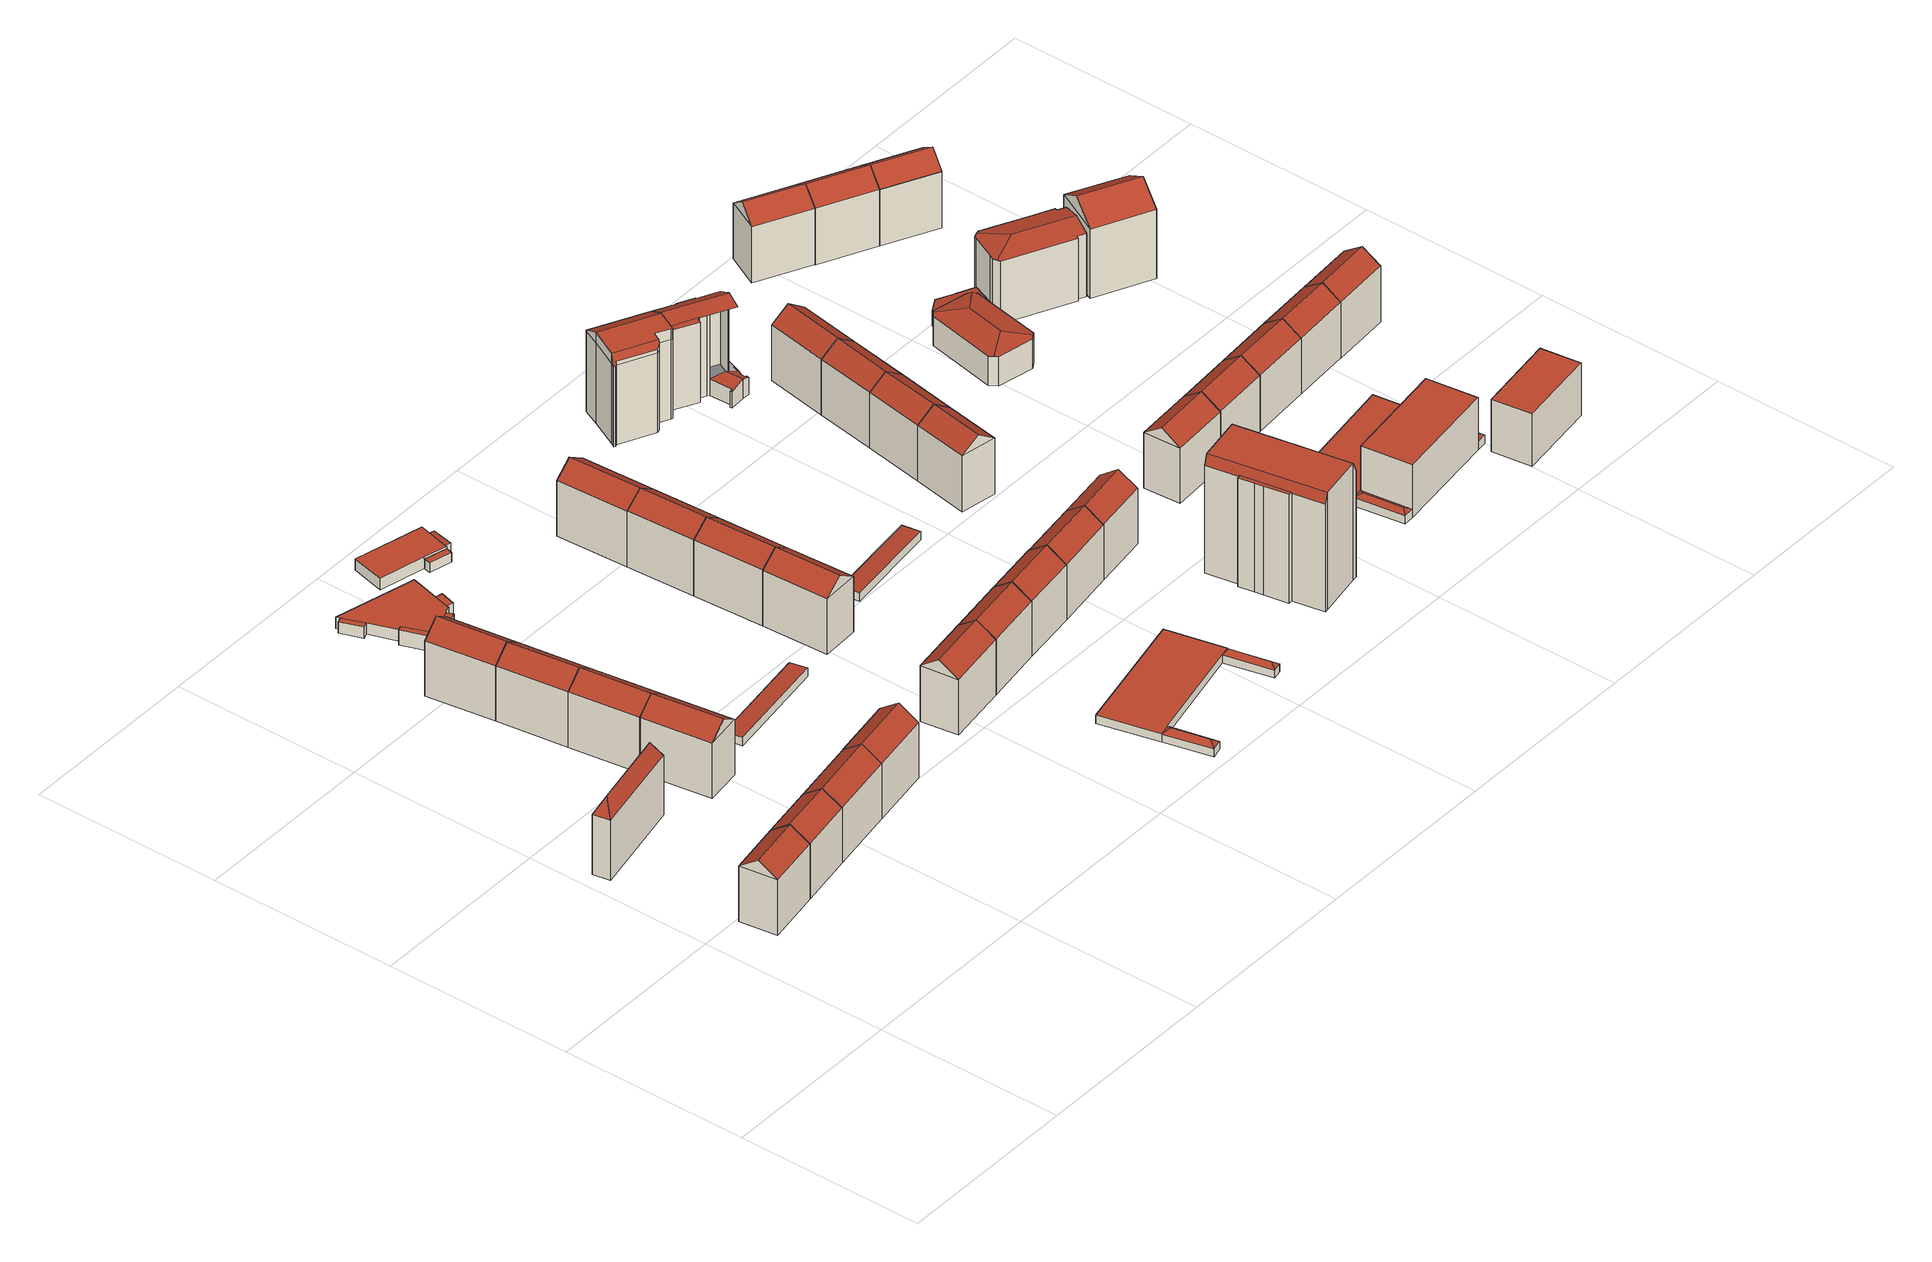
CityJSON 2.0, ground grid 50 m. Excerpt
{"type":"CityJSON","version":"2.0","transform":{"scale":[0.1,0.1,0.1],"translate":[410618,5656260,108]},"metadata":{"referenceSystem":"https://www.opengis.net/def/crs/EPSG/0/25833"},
"CityObjects":{
"building1":{"type":"Building","attributes":{"Dachtyp_tdc":"tdcGableRoof","Gemeindeschluessel":14612000,"Dachneigung":35.35,"QualitaetDacherkennung":74,"Geometrietyp2DReferenz":"3000","measuredHeight":19.24,"function":"31001_9998","roofType":"3100"},"geometry":[{"type":"Solid","lod":"2","boundaries":[[[[0,1,2,3]],[[1,4,5,2]],[[4,6,7,5]],[[6,0,3,7]],[[4,1,8]],[[0,6,9]],[[1,0,9,8]],[[6,4,8,9]],[[3,2,5,7]]]],"semantics":{"surfaces":[{"type":"WallSurface"},{"type":"RoofSurface"},{"type":"GroundSurface"}],"values":[[0,0,0,0,0,0,1,1,2]]}}]},
"building2":{"type":"Building","attributes":{"Dachtyp_tdc":"tdcFreeFormRoof","Gemeindeschluessel":14612000,"Dachneigung":62.03,"QualitaetDacherkennung":2,"Geometrietyp2DReferenz":"3000","measuredHeight":21.35,"function":"31001_2463","roofType":"5000"},"geometry":[{"type":"Solid","lod":"2","boundaries":[[[[10,11,12,13]],[[11,14,15,12]],[[14,16,17,15]],[[16,10,13,17]],[[18,16,14]],[[19,18,14,11]],[[19,11,10]],[[18,19,10,16]],[[13,12,15,17]]]],"semantics":{"surfaces":[{"type":"WallSurface"},{"type":"RoofSurface"},{"type":"GroundSurface"}],"values":[[0,0,0,0,1,1,1,1,2]]}}]},
"building3":{"type":"Building","attributes":{"Dachtyp_tdc":"tdcGableRoof","Gemeindeschluessel":14612000,"Dachneigung":35.29,"QualitaetDacherkennung":75,"Geometrietyp2DReferenz":"3000","measuredHeight":19.23,"function":"31001_9998","roofType":"3100"},"geometry":[{"type":"Solid","lod":"2","boundaries":[[[[20,21,22,2]],[[21,23,24,22]],[[23,4,5,24]],[[4,20,2,5]],[[23,21,25]],[[20,4,26]],[[21,20,26,25]],[[4,23,25,26]],[[2,22,24,5]]]],"semantics":{"surfaces":[{"type":"WallSurface"},{"type":"RoofSurface"},{"type":"GroundSurface"}],"values":[[0,0,0,0,0,0,1,1,2]]}}]},
"building4":{"type":"Building","attributes":{"Gemeindeschluessel":14612000,"Dachtyp_tdc":"tdcFreeFormRoof","Dachneigung":35.3,"QualitaetDacherkennung":76,"Geometrietyp2DReferenz":"3000","measuredHeight":19.2,"function":"31001_9998","roofType":"5000"},"geometry":[{"type":"Solid","lod":"2","boundaries":[[[[27,23,24,28]],[[23,21,22,24]],[[21,29,30,22]],[[29,27,28,30]],[[25,31,29,21]],[[23,27,31,25]],[[21,23,25]],[[27,29,31]],[[28,24,22,30]]]],"semantics":{"surfaces":[{"type":"WallSurface"},{"type":"RoofSurface"},{"type":"GroundSurface"}],"values":[[0,0,0,0,1,1,0,0,2]]}}]},
"building5":{"type":"Building","attributes":{"Dachtyp_tdc":"tdcFreeFormRoof","Gemeindeschluessel":14612000,"Dachneigung":35.33,"QualitaetDacherkennung":81,"Geometrietyp2DReferenz":"3000","measuredHeight":19.13,"function":"31001_9998","roofType":"5000"},"geometry":[{"type":"Solid","lod":"2","boundaries":[[[[32,33,34,35]],[[33,36,37,34]],[[36,38,39,37]],[[38,32,35,39]],[[38,40,41,32]],[[36,33,41,40]],[[33,32,41]],[[38,36,40]],[[35,34,37,39]]]],"semantics":{"surfaces":[{"type":"WallSurface"},{"type":"RoofSurface"},{"type":"GroundSurface"}],"values":[[0,0,0,0,1,1,0,0,2]]}}]},
"building6":{"type":"Building","attributes":{"Dachtyp_tdc":"tdcGableRoof","Gemeindeschluessel":14612000,"Dachneigung":35.37,"QualitaetDacherkennung":86,"Geometrietyp2DReferenz":"3000","measuredHeight":19.15,"function":"31001_9998","roofType":"3100"},"geometry":[{"type":"Solid","lod":"2","boundaries":[[[[32,42,43,35]],[[42,44,45,43]],[[44,33,34,45]],[[33,32,35,34]],[[44,42,46]],[[32,33,41]],[[42,32,41,46]],[[33,44,46,41]],[[35,43,45,34]]]],"semantics":{"surfaces":[{"type":"WallSurface"},{"type":"RoofSurface"},{"type":"GroundSurface"}],"values":[[0,0,0,0,0,0,1,1,2]]}}]},
"building7":{"type":"Building","attributes":{"Dachtyp_tdc":"tdcGableRoof","Gemeindeschluessel":14612000,"Dachneigung":35.47,"QualitaetDacherkennung":86,"Geometrietyp2DReferenz":"3000","measuredHeight":19.15,"function":"31001_9998","roofType":"3100"},"geometry":[{"type":"Solid","lod":"2","boundaries":[[[[47,44,45,48]],[[44,42,43,45]],[[42,49,50,43]],[[49,47,48,50]],[[42,44,46]],[[47,49,51]],[[44,47,51,46]],[[49,42,46,51]],[[48,45,43,50]]]],"semantics":{"surfaces":[{"type":"WallSurface"},{"type":"RoofSurface"},{"type":"GroundSurface"}],"values":[[0,0,0,0,0,0,1,1,2]]}}]},
"building8":{"type":"Building","attributes":{"Dachtyp_tdc":"tdcGableRoof","Gemeindeschluessel":14612000,"Dachneigung":35.51,"QualitaetDacherkennung":83,"Geometrietyp2DReferenz":"3000","measuredHeight":19.17,"function":"31001_9998","roofType":"3100"},"geometry":[{"type":"Solid","lod":"2","boundaries":[[[[52,47,48,53]],[[47,49,50,48]],[[49,54,55,50]],[[54,52,53,55]],[[49,47,56]],[[52,54,57]],[[47,52,57,56]],[[54,49,56,57]],[[53,48,50,55]]]],"semantics":{"surfaces":[{"type":"WallSurface"},{"type":"RoofSurface"},{"type":"GroundSurface"}],"values":[[0,0,0,0,0,0,1,1,2]]}}]},
"building9":{"type":"Building","attributes":{"Dachtyp_tdc":"tdcFreeFormRoof","Gemeindeschluessel":14612000,"Dachneigung":35.46,"QualitaetDacherkennung":73,"Geometrietyp2DReferenz":"3000","measuredHeight":19.23,"function":"31001_9998","roofType":"5000"},"geometry":[{"type":"Solid","lod":"2","boundaries":[[[[58,59,60,30]],[[59,61,62,60]],[[61,63,28,62]],[[63,58,30,28]],[[63,61,64,31]],[[31,64,59,58]],[[58,63,31]],[[61,59,64]],[[30,60,62,28]]]],"semantics":{"surfaces":[{"type":"WallSurface"},{"type":"RoofSurface"},{"type":"GroundSurface"}],"values":[[0,0,0,0,1,1,0,0,2]]}}]},
"building10":{"type":"Building","attributes":{"Gemeindeschluessel":14612000,"Geometrietyp2DReferenz":"3000","function":"31001_9998","roofType":"9999"},"children":["building10-1","building10-2","building10-3","building10-4","building10-5"]},
"building10-1":{"type":"BuildingPart","attributes":{"Dachtyp_tdc":"tdcPolyFlatRoof","Dachneigung":0,"QualitaetDacherkennung":100,"Geometrietyp2DReferenz":"3000","measuredHeight":3.15,"roofType":"1000"},"parents":["building10"],"geometry":[{"type":"MultiSurface","lod":"2","boundaries":[[[65,66,67,68]],[[65,69,70,66]],[[69,71,72,70]],[[71,69,65,68]],[[67,66,70,72]]],"semantics":{"surfaces":[{"type":"WallSurface"},{"type":"RoofSurface"},{"type":"GroundSurface"}],"values":[0,0,0,1,2]}}]},
"building10-2":{"type":"BuildingPart","attributes":{"Dachtyp_tdc":"tdcPolyFlatRoof","Dachneigung":0,"QualitaetDacherkennung":68,"Geometrietyp2DReferenz":"3000","measuredHeight":3.15,"roofType":"1000"},"parents":["building10"],"geometry":[{"type":"MultiSurface","lod":"2","boundaries":[[[73,74,75,76]],[[74,68,67,75]],[[71,77,78,72]],[[77,79,80,81,78]],[[82,83,84,85,86]],[[83,87,88,84]],[[89,90,91,92]],[[93,73,76,94]],[[93,90,89,87,83,82,79,77,71,68,74,73]],[[76,75,67,72,78,81,85,84,88,92,91,94]]],"semantics":{"surfaces":[{"type":"WallSurface"},{"type":"RoofSurface"},{"type":"GroundSurface"}],"values":[0,0,0,0,0,0,0,0,1,2]}}]},
"building10-3":{"type":"BuildingPart","attributes":{"Dachtyp_tdc":"tdcPolyFlatRoof","Dachneigung":0,"QualitaetDacherkennung":100,"Geometrietyp2DReferenz":"3000","measuredHeight":3,"roofType":"1000"},"parents":["building10"],"geometry":[{"type":"MultiSurface","lod":"2","boundaries":[[[80,95,96,81]],[[95,97,98,96]],[[97,86,85,98]],[[86,97,95,80]],[[81,96,98,85]]],"semantics":{"surfaces":[{"type":"WallSurface"},{"type":"RoofSurface"},{"type":"GroundSurface"}],"values":[0,0,0,1,2]}}]},
"building10-4":{"type":"BuildingPart","attributes":{"Dachtyp_tdc":"tdcPolyFlatRoof","Dachneigung":0,"QualitaetDacherkennung":57,"Geometrietyp2DReferenz":"3000","measuredHeight":3.18,"roofType":"1000"},"parents":["building10"],"geometry":[{"type":"MultiSurface","lod":"2","boundaries":[[[99,100,91,90]],[[99,101,102,100]],[[101,93,94,102]],[[93,101,99,90]],[[91,100,102,94]]],"semantics":{"surfaces":[{"type":"WallSurface"},{"type":"RoofSurface"},{"type":"GroundSurface"}],"values":[0,0,0,1,2]}}]},
"building10-5":{"type":"BuildingPart","attributes":{"Dachtyp_tdc":"tdcPolyFlatRoof","Dachneigung":0,"QualitaetDacherkennung":20,"Geometrietyp2DReferenz":"3000","measuredHeight":4.16,"roofType":"1000"},"parents":["building10"],"geometry":[{"type":"MultiSurface","lod":"2","boundaries":[[[103,104,89,92,105]],[[104,103,106,107]],[[88,108,105,92]],[[107,106,108,88,87]],[[106,103,105,108]]],"semantics":{"surfaces":[{"type":"WallSurface"},{"type":"RoofSurface"},{"type":"GroundSurface"}],"values":[0,1,2,0,0]}}]},
"building11":{"type":"Building","attributes":{"Dachtyp_tdc":"tdcPolyFlatRoof","Gemeindeschluessel":14612000,"Dachneigung":3.06,"QualitaetDacherkennung":76,"Geometrietyp2DReferenz":"3000","measuredHeight":2.43,"function":"31001_2463","roofType":"2100"},"geometry":[{"type":"Solid","lod":"2","boundaries":[[[[109,110,111,112]],[[113,114,115,116]],[[112,111,114,113]],[[111,110,115,114]],[[110,109,116,115]],[[109,112,113,116]]]],"semantics":{"surfaces":[{"type":"RoofSurface"},{"type":"GroundSurface"},{"type":"WallSurface"}],"values":[[0,1,2,2,2,2]]}}]},
"building12":{"type":"Building","attributes":{"Dachtyp_tdc":"tdcGableRoof","Gemeindeschluessel":14612000,"Dachneigung":35.01,"QualitaetDacherkennung":72,"Geometrietyp2DReferenz":"3000","measuredHeight":19.24,"function":"31001_9998","roofType":"3100"},"geometry":[{"type":"Solid","lod":"2","boundaries":[[[[117,118,119,120]],[[118,121,122,119]],[[121,123,124,122]],[[121,118,125]],[[117,123,126]],[[118,117,126,125]],[[123,121,125,126]],[[120,119,122,124]],[[123,117,120,124]]]],"semantics":{"surfaces":[{"type":"WallSurface"},{"type":"RoofSurface"},{"type":"GroundSurface"}],"values":[[0,0,0,0,0,1,1,2,0]]}}]},
"building13":{"type":"Building","attributes":{"Gemeindeschluessel":14612000,"Geometrietyp2DReferenz":"3000","function":"31001_9998","roofType":"9999"},"children":["building13-1","building13-2","building13-3"]},
"building13-1":{"type":"BuildingPart","attributes":{"Dachtyp_tdc":"tdcPolyFlatRoof","Dachneigung":0,"QualitaetDacherkennung":0,"Geometrietyp2DReferenz":"3000","measuredHeight":3.23,"roofType":"9999"},"parents":["building13"],"geometry":[{"type":"MultiSurface","lod":"2","boundaries":[[[127,128,129,130,131,132,133]],[[133,132,134,135,136]],[[137,134,132,131]],[[131,138,137]],[[131,130,139,140,138]],[[141,139,130,129]],[[129,128,142,143,141]],[[128,127,144,142]],[[127,133,136,144]],[[136,135,138,140,143,142,144]],[[137,138,135,134]],[[141,143,140,139]]],"semantics":{"surfaces":[{"type":"RoofSurface"},{"type":"WallSurface"},{"type":"GroundSurface"},{"type":"ClosureSurface","isClosure":"1","QuelleClosure":"LoD1Solid"}],"values":[0,1,1,1,1,1,1,1,1,2,3,3]}}]},
"building13-2":{"type":"BuildingPart","attributes":{"Dachtyp_tdc":"tdcPolyFlatRoof","Dachneigung":2.79,"QualitaetDacherkennung":87,"Geometrietyp2DReferenz":"3000","measuredHeight":3,"roofType":"2100"},"parents":["building13"],"geometry":[{"type":"MultiSurface","lod":"2","boundaries":[[[145,146,147,148]],[[146,137,138,147]],[[134,145,148,135]],[[134,137,146,145]],[[148,147,138,135]]],"semantics":{"surfaces":[{"type":"WallSurface"},{"type":"RoofSurface"},{"type":"GroundSurface"}],"values":[0,0,0,1,2]}}]},
"building13-3":{"type":"BuildingPart","attributes":{"Dachtyp_tdc":"tdcPolyFlatRoof","Dachneigung":0,"QualitaetDacherkennung":56,"Geometrietyp2DReferenz":"3000","measuredHeight":2.69,"roofType":"1000"},"parents":["building13"],"geometry":[{"type":"MultiSurface","lod":"2","boundaries":[[[149,141,143,150]],[[139,151,152,140]],[[151,149,150,152]],[[151,139,141,149]],[[150,143,140,152]]],"semantics":{"surfaces":[{"type":"WallSurface"},{"type":"RoofSurface"},{"type":"GroundSurface"}],"values":[0,0,0,1,2]}}]},
"building14":{"type":"Building","attributes":{"Dachtyp_tdc":"tdcGableRoof","Gemeindeschluessel":14612000,"Dachneigung":35.02,"QualitaetDacherkennung":82,"Geometrietyp2DReferenz":"3000","measuredHeight":19.21,"function":"31001_9998","roofType":"3100"},"geometry":[{"type":"Solid","lod":"2","boundaries":[[[[153,154,155,156]],[[154,157,158,155]],[[157,159,160,158]],[[159,153,156,160]],[[157,154,161]],[[153,159,162]],[[154,153,162,161]],[[159,157,161,162]],[[156,155,158,160]]]],"semantics":{"surfaces":[{"type":"WallSurface"},{"type":"RoofSurface"},{"type":"GroundSurface"}],"values":[[0,0,0,0,0,0,1,1,2]]}}]},
"building15":{"type":"Building","attributes":{"Dachtyp_tdc":"tdcGableRoof","Gemeindeschluessel":14612000,"Dachneigung":35.08,"QualitaetDacherkennung":74,"Geometrietyp2DReferenz":"3000","measuredHeight":19.22,"function":"31001_9998","roofType":"3100"},"geometry":[{"type":"Solid","lod":"2","boundaries":[[[[118,163,164,119]],[[163,165,166,164]],[[165,121,122,166]],[[121,118,119,122]],[[165,163,167]],[[118,121,125]],[[163,118,125,167]],[[121,165,167,125]],[[119,164,166,122]]]],"semantics":{"surfaces":[{"type":"WallSurface"},{"type":"RoofSurface"},{"type":"GroundSurface"}],"values":[[0,0,0,0,0,0,1,1,2]]}}]},
"building16":{"type":"Building","attributes":{"Dachtyp_tdc":"tdcGableRoof","Gemeindeschluessel":14612000,"Dachneigung":34.57,"QualitaetDacherkennung":92,"Geometrietyp2DReferenz":"3000","measuredHeight":19.18,"function":"31001_9998","roofType":"3100"},"geometry":[{"type":"Solid","lod":"2","boundaries":[[[[168,157,158,169]],[[157,170,155,158]],[[170,171,172,155]],[[171,168,169,172]],[[170,157,161]],[[168,171,173]],[[157,168,173,161]],[[171,170,161,173]],[[169,158,155,172]]]],"semantics":{"surfaces":[{"type":"WallSurface"},{"type":"RoofSurface"},{"type":"GroundSurface"}],"values":[[0,0,0,0,0,0,1,1,2]]}}]},
"building17":{"type":"Building","attributes":{"Gemeindeschluessel":14612000,"Geometrietyp2DReferenz":"3000","function":"31001_2463","roofType":"9999"},"children":["building17-1","building17-2","building17-3"]},
"building17-1":{"type":"BuildingPart","attributes":{"Dachtyp_tdc":"tdcPolyFlatRoof","Dachneigung":0,"QualitaetDacherkennung":81,"Geometrietyp2DReferenz":"3000","measuredHeight":2.26,"roofType":"1000"},"parents":["building17"],"geometry":[{"type":"MultiSurface","lod":"2","boundaries":[[[174,175,176,177,178,179]],[[180,181,182,183,184]],[[181,185,186,182]],[[185,187,188,189,186]],[[181,180,175,174,187,185]],[[186,189,178,177,183,182]]],"semantics":{"surfaces":[{"type":"WallSurface"},{"type":"RoofSurface"},{"type":"GroundSurface"}],"values":[0,0,0,0,1,2]}}]},
"building17-2":{"type":"BuildingPart","attributes":{"Dachtyp_tdc":"tdcFreeFormRoof","Dachneigung":40.94,"QualitaetDacherkennung":21,"Geometrietyp2DReferenz":"3000","measuredHeight":3.34,"roofType":"5000"},"parents":["building17"],"geometry":[{"type":"MultiSurface","lod":"2","boundaries":[[[188,190,191,189]],[[190,192,193,191]],[[192,179,178,193]],[[194,195,179,192]],[[194,192,190]],[[195,194,190,188]],[[195,188,179]],[[189,191,193,178]]],"semantics":{"surfaces":[{"type":"WallSurface"},{"type":"RoofSurface"},{"type":"GroundSurface"}],"values":[0,0,0,1,1,1,1,2]}}]},
"building17-3":{"type":"BuildingPart","attributes":{"Dachtyp_tdc":"tdcFreeFormRoof","Dachneigung":34.48,"QualitaetDacherkennung":20,"Geometrietyp2DReferenz":"3000","measuredHeight":3.34,"roofType":"5000"},"parents":["building17"],"geometry":[{"type":"MultiSurface","lod":"2","boundaries":[[[176,196,197,177]],[[196,198,199,197]],[[198,184,183,199]],[[200,201,184,198]],[[200,198,196]],[[201,200,196,176]],[[201,176,184]],[[177,197,199,183]]],"semantics":{"surfaces":[{"type":"WallSurface"},{"type":"RoofSurface"},{"type":"GroundSurface"}],"values":[0,0,0,1,1,1,1,2]}}]},
"building18":{"type":"Building","attributes":{"Dachtyp_tdc":"tdcGableRoof","Gemeindeschluessel":14612000,"Dachneigung":34.64,"QualitaetDacherkennung":91,"Geometrietyp2DReferenz":"3000","measuredHeight":19.17,"function":"31001_9998","roofType":"3100"},"geometry":[{"type":"Solid","lod":"2","boundaries":[[[[202,168,169,203]],[[168,171,172,169]],[[171,204,205,172]],[[204,202,203,205]],[[171,168,173]],[[202,204,206]],[[168,202,206,173]],[[204,171,173,206]],[[203,169,172,205]]]],"semantics":{"surfaces":[{"type":"WallSurface"},{"type":"RoofSurface"},{"type":"GroundSurface"}],"values":[[0,0,0,0,0,0,1,1,2]]}}]},
"building19":{"type":"Building","attributes":{"Dachtyp_tdc":"tdcGableRoof","Gemeindeschluessel":14612000,"Dachneigung":34.82,"QualitaetDacherkennung":87,"Geometrietyp2DReferenz":"3000","measuredHeight":19.17,"function":"31001_9998","roofType":"3100"},"geometry":[{"type":"Solid","lod":"2","boundaries":[[[[207,208,209,205]],[[208,210,211,209]],[[210,202,203,211]],[[202,207,205,203]],[[210,208,212]],[[207,202,206]],[[208,207,206,212]],[[202,210,212,206]],[[205,209,211,203]]]],"semantics":{"surfaces":[{"type":"WallSurface"},{"type":"RoofSurface"},{"type":"GroundSurface"}],"values":[[0,0,0,0,0,0,1,1,2]]}}]},
"building20":{"type":"Building","attributes":{"Dachtyp_tdc":"tdcGableRoof","Gemeindeschluessel":14612000,"Dachneigung":35.25,"QualitaetDacherkennung":74,"Geometrietyp2DReferenz":"3000","measuredHeight":19.19,"function":"31001_9998","roofType":"3100"},"geometry":[{"type":"Solid","lod":"2","boundaries":[[[[213,165,166,214]],[[165,163,164,166]],[[163,215,216,164]],[[215,213,214,216]],[[163,165,217]],[[213,215,218]],[[165,213,218,217]],[[215,163,217,218]],[[214,166,164,216]]]],"semantics":{"surfaces":[{"type":"WallSurface"},{"type":"RoofSurface"},{"type":"GroundSurface"}],"values":[[0,0,0,0,0,0,1,1,2]]}}]},
"building21":{"type":"Building","attributes":{"Dachtyp_tdc":"tdcPolyFlatRoof","Gemeindeschluessel":14612000,"Dachneigung":2.57,"QualitaetDacherkennung":64,"Geometrietyp2DReferenz":"3000","measuredHeight":2.38,"function":"31001_2463","roofType":"2100"},"geometry":[{"type":"Solid","lod":"2","boundaries":[[[[219,220,221,222]],[[220,223,224,221]],[[223,225,226,224]],[[225,219,222,226]],[[225,223,220,219]],[[222,221,224,226]]]],"semantics":{"surfaces":[{"type":"WallSurface"},{"type":"RoofSurface"},{"type":"GroundSurface"}],"values":[[0,0,0,0,1,2]]}}]},
"building22":{"type":"Building","attributes":{"Dachtyp_tdc":"tdcGableRoof","Gemeindeschluessel":14612000,"Dachneigung":35.07,"QualitaetDacherkennung":74,"Geometrietyp2DReferenz":"3000","measuredHeight":19.18,"function":"31001_9998","roofType":"3100"},"geometry":[{"type":"Solid","lod":"2","boundaries":[[[[213,218,227,214]],[[218,228,216,227]],[[228,229,230,216]],[[229,231,232,230]],[[231,233,234,232]],[[233,235,236,234]],[[235,213,214,236]],[[231,229,228,218]],[[218,213,235,233,231]],[[214,227,216,230,232,234,236]]]],"semantics":{"surfaces":[{"type":"WallSurface"},{"type":"RoofSurface"},{"type":"GroundSurface"}],"values":[[0,0,0,0,0,0,0,1,1,2]]}}]},
"building23":{"type":"Building","attributes":{"Dachtyp_tdc":"tdcFreeFormRoof","Gemeindeschluessel":14612000,"Dachneigung":34.84,"QualitaetDacherkennung":72,"Geometrietyp2DReferenz":"3000","measuredHeight":19.18,"function":"31001_9998","roofType":"5000"},"geometry":[{"type":"Solid","lod":"2","boundaries":[[[[231,237,238,229]],[[239,240,237,231,233]],[[229,238,241,230]],[[238,240,242,241]],[[240,239,236,242]],[[239,233,234,236]],[[233,229,230,234]],[[229,233,231]],[[240,238,237]],[[230,241,242,236,234]]]],"semantics":{"surfaces":[{"type":"RoofSurface"},{"type":"WallSurface"},{"type":"GroundSurface"}],"values":[[0,0,1,1,1,1,1,1,1,2]]}}]},
"building24":{"type":"Building","attributes":{"Gemeindeschluessel":14612000,"Geometrietyp2DReferenz":"3000","function":"31001_9998","roofType":"9999"},"children":["building24-1","building24-2","building24-3","building24-4"]},
"building24-1":{"type":"BuildingPart","attributes":{"Dachtyp_tdc":"tdcPolyFlatRoof","Dachneigung":0,"QualitaetDacherkennung":2,"Geometrietyp2DReferenz":"3000","measuredHeight":20.33,"roofType":"1000"},"parents":["building24"],"geometry":[{"type":"MultiSurface","lod":"2","boundaries":[[[243,244,245,246]],[[244,247,248,245]],[[249,243,246,250]],[[249,247,244,243]],[[246,245,248,250]]],"semantics":{"surfaces":[{"type":"WallSurface"},{"type":"RoofSurface"},{"type":"GroundSurface"}],"values":[0,0,0,1,2]}}]},
"building24-2":{"type":"BuildingPart","attributes":{"Dachtyp_tdc":"tdcPolyFlatRoof","Dachneigung":2.72,"QualitaetDacherkennung":53,"Geometrietyp2DReferenz":"3000","measuredHeight":30.73,"roofType":"2100"},"parents":["building24"],"geometry":[{"type":"MultiSurface","lod":"2","boundaries":[[[251,252,253,254]],[[252,255,256,253]],[[255,257,258,256]],[[257,259,260,261,258]],[[262,251,254,263,264]],[[262,259,257,255,252,251]],[[254,253,256,258,261,263]]],"semantics":{"surfaces":[{"type":"WallSurface"},{"type":"RoofSurface"},{"type":"GroundSurface"}],"values":[0,0,0,0,0,1,2]}}]},
"building24-3":{"type":"BuildingPart","attributes":{"Dachtyp_tdc":"tdcCutGableRoof","Dachneigung":0.01,"QualitaetDacherkennung":59,"Geometrietyp2DReferenz":"3000","measuredHeight":33.05,"roofType":"9999"},"parents":["building24"],"geometry":[{"type":"MultiSurface","lod":"2","boundaries":[[[265,266,267,268]],[[269,270,271,272]],[[270,273,274,271]],[[273,275,276,274]],[[275,277,278,276]],[[277,279,280,278]],[[279,264,263,280]],[[260,281,282,261]],[[281,283,284,282]],[[283,285,286,284]],[[285,265,268,286]],[[275,273,270,269,266,265,285]],[[283,281,260,287,264,279,277]],[[285,283,277,275]],[[268,267,272,271,274,276,278,280,263,261,282,284,286]]],"semantics":{"surfaces":[{"type":"WallSurface"},{"type":"RoofSurface"},{"type":"GroundSurface"}],"values":[0,0,0,0,0,0,0,0,0,0,0,1,1,1,2]}}]},
"building24-4":{"type":"BuildingPart","attributes":{"Dachtyp_tdc":"tdcFreeFormRoof","Dachneigung":55.56,"QualitaetDacherkennung":28,"Geometrietyp2DReferenz":"3000","measuredHeight":30.72,"roofType":"5000"},"parents":["building24"],"geometry":[{"type":"MultiSurface","lod":"2","boundaries":[[[288,289,290,267,266]],[[289,291,250,290]],[[291,249,250]],[[292,248,247]],[[292,293,294,248]],[[293,295,296,294]],[[295,297,271,296]],[[297,298,269,272,271]],[[295,293,292,291,289,299]],[[289,288,299]],[[288,298,297,295,299]],[[267,290,250,248,294,296,271,272]]],"semantics":{"surfaces":[{"type":"WallSurface"},{"type":"RoofSurface"},{"type":"GroundSurface"}],"values":[0,0,0,0,0,0,0,0,1,1,1,2]}}]},
"building25":{"type":"Building","attributes":{"Dachtyp_tdc":"tdcFreeFormRoof","Gemeindeschluessel":14612000,"Dachneigung":1.7,"QualitaetDacherkennung":62,"Geometrietyp2DReferenz":"3000","measuredHeight":25.72,"function":"31001_9998","roofType":"5000"},"geometry":[{"type":"Solid","lod":"2","boundaries":[[[[300,301,302,303]],[[301,304,305,302]],[[304,306,307,305]],[[306,308,309,307]],[[308,310,311,309]],[[310,312,313,311]],[[312,314,315,313]],[[314,316,317,315]],[[316,318,319,317]],[[318,320,321,319]],[[320,322,323,321]],[[322,324,325,323]],[[324,326,327,325]],[[328,329,330,331]],[[332,333,334,335,316,314,336,337,338]],[[333,339,340,341,330,329,334]],[[326,331,330,341,300]],[[300,341,340,301]],[[301,340,339,304]],[[304,339,333,332,306]],[[306,332,338,308]],[[308,338,337,310]],[[310,337,336,312]],[[312,336,314]],[[318,335,334,320]],[[316,335,318]],[[320,334,329,322]],[[324,328,331,326]],[[322,329,328,324]],[[327,303,302,305,307,309,311,313,315,317,319,321,323,325]],[[326,300,303,327]]]],"semantics":{"surfaces":[{"type":"WallSurface"},{"type":"RoofSurface"},{"type":"GroundSurface"}],"values":[[0,0,0,0,0,0,0,0,0,0,0,0,0,1,1,1,0,0,0,0,0,0,0,0,0,0,0,0,0,2,0]]}}]},
"building26":{"type":"Building","attributes":{"Dachtyp_tdc":"tdcGableRoof","Gemeindeschluessel":14612000,"Dachneigung":35.06,"QualitaetDacherkennung":81,"Geometrietyp2DReferenz":"3000","measuredHeight":19.16,"function":"31001_9998","roofType":"3100"},"geometry":[{"type":"Solid","lod":"2","boundaries":[[[[342,343,344,345]],[[343,346,347,344]],[[346,348,349,347]],[[348,342,345,349]],[[346,343,350]],[[342,348,351]],[[343,342,351,350]],[[348,346,350,351]],[[345,344,347,349]]]],"semantics":{"surfaces":[{"type":"WallSurface"},{"type":"RoofSurface"},{"type":"GroundSurface"}],"values":[[0,0,0,0,0,0,1,1,2]]}}]},
"building27":{"type":"Building","attributes":{"Dachtyp_tdc":"tdcGableRoof","Gemeindeschluessel":14612000,"Dachneigung":35.36,"QualitaetDacherkennung":91,"Geometrietyp2DReferenz":"3000","measuredHeight":19.17,"function":"31001_9998","roofType":"3100"},"geometry":[{"type":"Solid","lod":"2","boundaries":[[[[343,352,353,344]],[[352,354,355,353]],[[354,346,347,355]],[[346,343,344,347]],[[354,352,356]],[[343,346,350]],[[352,343,350,356]],[[346,354,356,350]],[[344,353,355,347]]]],"semantics":{"surfaces":[{"type":"WallSurface"},{"type":"RoofSurface"},{"type":"GroundSurface"}],"values":[[0,0,0,0,0,0,1,1,2]]}}]},
"building28":{"type":"Building","attributes":{"Gemeindeschluessel":14612000,"Geometrietyp2DReferenz":"3000","function":"31001_9998","roofType":"9999"},"children":["building28-1","building28-2","building28-3"]},
"building28-1":{"type":"BuildingPart","attributes":{"Dachtyp_tdc":"tdcPolyFlatRoof","Dachneigung":8.55,"QualitaetDacherkennung":21,"Geometrietyp2DReferenz":"3000","measuredHeight":22.87,"roofType":"2100"},"parents":["building28"],"geometry":[{"type":"MultiSurface","lod":"2","boundaries":[[[357,358,359,360,361]],[[358,362,363,359]],[[362,364,365,363]],[[364,366,367,368,365]],[[364,362,358,357,366]],[[368,360,359,363,365]]],"semantics":{"surfaces":[{"type":"WallSurface"},{"type":"RoofSurface"},{"type":"GroundSurface"}],"values":[0,0,0,0,1,2]}}]},
"building28-2":{"type":"BuildingPart","attributes":{"Dachtyp_tdc":"tdcGableRoof","Dachneigung":31.83,"QualitaetDacherkennung":63,"Geometrietyp2DReferenz":"3000","measuredHeight":23.54,"roofType":"3100"},"parents":["building28"],"geometry":[{"type":"MultiSurface","lod":"2","boundaries":[[[369,361,360,370]],[[367,371,372,368]],[[371,331,373,372]],[[331,374,375,373]],[[374,376,377,375]],[[376,378,379,377]],[[378,380,381,379]],[[380,382,383,381]],[[382,384,385,383]],[[384,386,387,388,385]],[[389,369,370,390,391]],[[392,386,384,382,380,378,376,374,331,371]],[[371,367,361,369,389,393,392]],[[370,360,368,372,373,375,377,379,381,383,385,388,394,395,396,390]]],"semantics":{"surfaces":[{"type":"WallSurface"},{"type":"RoofSurface"},{"type":"GroundSurface"}],"values":[0,0,0,0,0,0,0,0,0,0,0,1,1,2]}}]},
"building28-3":{"type":"BuildingPart","attributes":{"Dachtyp_tdc":"tdcFreeFormRoof","Dachneigung":13.94,"QualitaetDacherkennung":21,"Geometrietyp2DReferenz":"3000","measuredHeight":5.51,"roofType":"5000"},"parents":["building28"],"geometry":[{"type":"MultiSurface","lod":"2","boundaries":[[[397,398,399,385]],[[398,400,401,399]],[[400,402,403,401]],[[402,404,405,403]],[[404,406,407,405]],[[406,408,409,407]],[[408,410,411,409]],[[410,412,413,411]],[[412,414,415,413]],[[414,391,390,415]],[[387,397,385,388]],[[416,391,414,412,410,408]],[[408,406,404,402,400,398,397,387,417,418,416]],[[385,399,401,403,405,407,409,411,413,415,390,396,395,394,388]]],"semantics":{"surfaces":[{"type":"WallSurface"},{"type":"RoofSurface"},{"type":"GroundSurface"}],"values":[0,0,0,0,0,0,0,0,0,0,0,1,1,2]}}]},
"building29":{"type":"Building","attributes":{"Dachtyp_tdc":"tdcGableRoof","Gemeindeschluessel":14612000,"Dachneigung":35.55,"QualitaetDacherkennung":91,"Geometrietyp2DReferenz":"3000","measuredHeight":19.16,"function":"31001_9998","roofType":"3100"},"geometry":[{"type":"Solid","lod":"2","boundaries":[[[[352,419,420,353]],[[419,421,422,420]],[[421,354,355,422]],[[354,352,353,355]],[[421,419,423]],[[352,354,356]],[[419,352,356,423]],[[354,421,423,356]],[[353,420,422,355]]]],"semantics":{"surfaces":[{"type":"WallSurface"},{"type":"RoofSurface"},{"type":"GroundSurface"}],"values":[[0,0,0,0,0,0,1,1,2]]}}]},
"building30":{"type":"Building","attributes":{"Dachtyp_tdc":"tdcGableRoof","Gemeindeschluessel":14612000,"Dachneigung":35.14,"QualitaetDacherkennung":75,"Geometrietyp2DReferenz":"3000","measuredHeight":19.21,"function":"31001_9998","roofType":"3100"},"geometry":[{"type":"Solid","lod":"2","boundaries":[[[[424,425,426,427]],[[425,428,429,426]],[[428,430,431,429]],[[430,424,427,431]],[[428,425,432]],[[424,430,433]],[[425,424,433,432]],[[430,428,432,433]],[[427,426,429,431]]]],"semantics":{"surfaces":[{"type":"WallSurface"},{"type":"RoofSurface"},{"type":"GroundSurface"}],"values":[[0,0,0,0,0,0,1,1,2]]}}]},
"building31":{"type":"Building","attributes":{"Dachtyp_tdc":"tdcGableRoof","Gemeindeschluessel":14612000,"Dachneigung":35.4,"QualitaetDacherkennung":87,"Geometrietyp2DReferenz":"3000","measuredHeight":19.2,"function":"31001_9998","roofType":"3100"},"geometry":[{"type":"Solid","lod":"2","boundaries":[[[[419,434,435,420]],[[434,436,437,435]],[[436,421,422,437]],[[421,419,420,422]],[[436,434,438]],[[419,421,423]],[[434,419,423,438]],[[421,436,438,423]],[[420,435,437,422]]]],"semantics":{"surfaces":[{"type":"WallSurface"},{"type":"RoofSurface"},{"type":"GroundSurface"}],"values":[[0,0,0,0,0,0,1,1,2]]}}]},
"building32":{"type":"Building","attributes":{"Dachtyp_tdc":"tdcGableRoof","Gemeindeschluessel":14612000,"Dachneigung":35.16,"QualitaetDacherkennung":73,"Geometrietyp2DReferenz":"3000","measuredHeight":19.2,"function":"31001_9998","roofType":"3100"},"geometry":[{"type":"Solid","lod":"2","boundaries":[[[[439,440,441,426]],[[440,442,443,441]],[[442,444,429,443]],[[444,439,426,429]],[[442,440,445]],[[439,444,432]],[[440,439,432,445]],[[444,442,445,432]],[[426,441,443,429]]]],"semantics":{"surfaces":[{"type":"WallSurface"},{"type":"RoofSurface"},{"type":"GroundSurface"}],"values":[[0,0,0,0,0,0,1,1,2]]}}]},
"building33":{"type":"Building","attributes":{"Dachtyp_tdc":"tdcPolyFlatRoof","Gemeindeschluessel":14612000,"Dachneigung":0,"QualitaetDacherkennung":66,"Geometrietyp2DReferenz":"3000","measuredHeight":14.77,"function":"31001_9998","roofType":"1000"},"geometry":[{"type":"Solid","lod":"2","boundaries":[[[[446,447,448,449]],[[447,450,451,448]],[[450,452,453,451]],[[452,446,449,453]],[[452,450,447,446]],[[449,448,451,453]]]],"semantics":{"surfaces":[{"type":"WallSurface"},{"type":"RoofSurface"},{"type":"GroundSurface"}],"values":[[0,0,0,0,1,2]]}}]},
"building34":{"type":"Building","attributes":{"Gemeindeschluessel":14612000,"Geometrietyp2DReferenz":"3000","function":"31001_2463","roofType":"9999"},"children":["building34-1","building34-2","building34-3"]},
"building34-1":{"type":"BuildingPart","attributes":{"Dachtyp_tdc":"tdcFreeFormRoof","Dachneigung":36.9,"QualitaetDacherkennung":18,"Geometrietyp2DReferenz":"3000","measuredHeight":3.34,"roofType":"5000"},"parents":["building34"],"geometry":[{"type":"MultiSurface","lod":"2","boundaries":[[[454,455,456,457]],[[455,458,449,456]],[[458,459,453,449]],[[460,461,459,458]],[[460,458,455]],[[461,460,455,454]],[[461,454,459]],[[457,456,449,453]]],"semantics":{"surfaces":[{"type":"WallSurface"},{"type":"RoofSurface"},{"type":"GroundSurface"}],"values":[0,0,0,1,1,1,1,2]}}]},
"building34-2":{"type":"BuildingPart","attributes":{"Dachtyp_tdc":"tdcFreeFormRoof","Dachneigung":27.4,"QualitaetDacherkennung":27,"Geometrietyp2DReferenz":"3000","measuredHeight":3.13,"roofType":"5000"},"parents":["building34"],"geometry":[{"type":"MultiSurface","lod":"2","boundaries":[[[462,463,448,451]],[[463,464,465,448]],[[464,466,467,465]],[[468,469,466,464]],[[468,464,463]],[[469,468,463,462]],[[469,462,466]],[[451,448,465,467]]],"semantics":{"surfaces":[{"type":"WallSurface"},{"type":"RoofSurface"},{"type":"GroundSurface"}],"values":[0,0,0,1,1,1,1,2]}}]},
"building34-3":{"type":"BuildingPart","attributes":{"Dachtyp_tdc":"tdcPolyFlatRoof","Dachneigung":0,"QualitaetDacherkennung":81,"Geometrietyp2DReferenz":"3000","measuredHeight":2.35,"roofType":"1000"},"parents":["building34"],"geometry":[{"type":"MultiSurface","lod":"2","boundaries":[[[470,471,454,457,472]],[[473,474,462,451,453,459]],[[475,476,477,467,466]],[[476,470,472,477]],[[476,475,474,473,471,470]],[[472,457,453,451,467,477]]],"semantics":{"surfaces":[{"type":"WallSurface"},{"type":"RoofSurface"},{"type":"GroundSurface"}],"values":[0,0,0,0,1,2]}}]},
"building35":{"type":"Building","attributes":{"Dachtyp_tdc":"tdcFreeFormRoof","Gemeindeschluessel":14612000,"Dachneigung":10.34,"QualitaetDacherkennung":67,"Geometrietyp2DReferenz":"3000","measuredHeight":9.48,"function":"31001_9998","roofType":"5000"},"geometry":[{"type":"Solid","lod":"2","boundaries":[[[[478,479,480,481,482,483,484,485,486,487]],[[488,489,479,478]],[[489,490,480,479]],[[490,491,481,480]],[[491,492,482,481]],[[492,493,483,482]],[[493,494,484,483]],[[494,495,485,484]],[[495,496,486,485]],[[496,497,487,486]],[[497,488,478,487]],[[498,499,494,493,492,500]],[[488,501,502,503,489]],[[502,498,500,491,490,503]],[[496,495,499,498,502,501,497]],[[490,489,503]],[[492,491,500]],[[488,497,501]],[[495,494,499]]]],"semantics":{"surfaces":[{"type":"GroundSurface"},{"type":"WallSurface"},{"type":"RoofSurface"}],"values":[[0,1,1,1,1,1,1,1,1,1,1,2,2,2,2,1,1,1,1]]}}]},
"building36":{"type":"Building","attributes":{"Dachtyp_tdc":"tdcGableRoof","Gemeindeschluessel":14612000,"Dachneigung":35.22,"QualitaetDacherkennung":74,"Geometrietyp2DReferenz":"3000","measuredHeight":19.16,"function":"31001_9998","roofType":"3100"},"geometry":[{"type":"Solid","lod":"2","boundaries":[[[[504,505,506,507]],[[505,442,443,506]],[[442,508,441,443]],[[505,504,509]],[[508,442,445]],[[504,508,445,509]],[[442,505,509,445]],[[441,507,506,443]],[[508,504,507,441]]]],"semantics":{"surfaces":[{"type":"WallSurface"},{"type":"RoofSurface"},{"type":"GroundSurface"}],"values":[[0,0,0,0,0,1,1,2,0]]}}]},
"building37":{"type":"Building","attributes":{"Dachtyp_tdc":"tdcPolyFlatRoof","Gemeindeschluessel":14612000,"Dachneigung":5.62,"QualitaetDacherkennung":68,"Geometrietyp2DReferenz":"3000","measuredHeight":4.59,"function":"31001_9998","roofType":"2100"},"geometry":[{"type":"Solid","lod":"2","boundaries":[[[[510,511,484,485]],[[511,512,483,484]],[[512,513,514,483]],[[513,515,516,514]],[[515,517,518,516]],[[517,519,520,518]],[[519,521,522,520]],[[521,523,524,522]],[[523,525,526,524]],[[525,527,528,526]],[[527,510,485,528]],[[527,525,523,521,519,517,515,513,512,511,510]],[[485,484,483,514,516,518,520,522,524,526,528]]]],"semantics":{"surfaces":[{"type":"WallSurface"},{"type":"RoofSurface"},{"type":"GroundSurface"}],"values":[[0,0,0,0,0,0,0,0,0,0,0,1,2]]}}]},
"building38":{"type":"Building","attributes":{"Dachtyp_tdc":"tdcGableRoof","Gemeindeschluessel":14612000,"Dachneigung":35.53,"QualitaetDacherkennung":74,"Geometrietyp2DReferenz":"3000","measuredHeight":19.31,"function":"31001_9998","roofType":"3100"},"geometry":[{"type":"Solid","lod":"2","boundaries":[[[[529,530,531,532]],[[530,533,534,531]],[[533,535,536,534]],[[535,529,532,536]],[[533,530,537]],[[529,535,538]],[[530,529,538,537]],[[535,533,537,538]],[[532,531,534,536]]]],"semantics":{"surfaces":[{"type":"WallSurface"},{"type":"RoofSurface"},{"type":"GroundSurface"}],"values":[[0,0,0,0,0,0,1,1,2]]}}]},
"building39":{"type":"Building","attributes":{"Dachtyp_tdc":"tdcPolyFlatRoof","Gemeindeschluessel":14612000,"Dachneigung":0,"QualitaetDacherkennung":48,"Geometrietyp2DReferenz":"3000","measuredHeight":14.83,"function":"31001_9998","roofType":"1000"},"geometry":[{"type":"Solid","lod":"2","boundaries":[[[[539,540,541,542]],[[540,543,544,541]],[[543,545,546,544]],[[545,539,542,546]],[[545,543,540,539]],[[542,541,544,546]]]],"semantics":{"surfaces":[{"type":"WallSurface"},{"type":"RoofSurface"},{"type":"GroundSurface"}],"values":[[0,0,0,0,1,2]]}}]},
"building40":{"type":"Building","attributes":{"Dachtyp_tdc":"tdcGableRoof","Gemeindeschluessel":14612000,"Dachneigung":35.33,"QualitaetDacherkennung":73,"Geometrietyp2DReferenz":"3000","measuredHeight":19.18,"function":"31001_9998","roofType":"3100"},"geometry":[{"type":"Solid","lod":"2","boundaries":[[[[504,547,548,507]],[[547,549,550,548]],[[549,505,506,550]],[[505,504,507,506]],[[549,547,551]],[[504,505,509]],[[547,504,509,551]],[[505,549,551,509]],[[507,548,550,506]]]],"semantics":{"surfaces":[{"type":"WallSurface"},{"type":"RoofSurface"},{"type":"GroundSurface"}],"values":[[0,0,0,0,0,0,1,1,2]]}}]},
"building41":{"type":"Building","attributes":{"Dachtyp_tdc":"tdcFreeFormRoof","Gemeindeschluessel":14612000,"Dachneigung":14.44,"QualitaetDacherkennung":61,"Geometrietyp2DReferenz":"3000","measuredHeight":19.17,"function":"31001_9998","roofType":"5000"},"geometry":[{"type":"Solid","lod":"2","boundaries":[[[[552,553,554]],[[555,556,557,558,559,560,561,562,563,564,565,566,567,568]],[[552,569,556,555]],[[569,570,557,556]],[[570,571,558,557]],[[571,572,559,558]],[[572,573,560,559]],[[573,574,561,560]],[[574,575,562,561]],[[575,576,563,562]],[[576,577,564,563]],[[577,578,565,564]],[[578,579,566,565]],[[579,580,567,566]],[[580,553,568,567]],[[553,552,555,568]],[[581,582,571,570,569,552,554]],[[579,578,583,581,554,553,580]],[[576,575,574,573,572,582,581,583,577]],[[578,577,583]],[[572,571,582]]]],"semantics":{"surfaces":[{"type":"WallSurface"},{"type":"GroundSurface"},{"type":"RoofSurface"}],"values":[[0,1,0,0,0,0,0,0,0,0,0,0,0,0,0,0,2,2,2,0,0]]}}]},
"building42":{"type":"Building","attributes":{"Dachtyp_tdc":"tdcGableRoof","Gemeindeschluessel":14612000,"Dachneigung":35.58,"QualitaetDacherkennung":74,"Geometrietyp2DReferenz":"3000","measuredHeight":19.34,"function":"31001_9998","roofType":"3100"},"geometry":[{"type":"Solid","lod":"2","boundaries":[[[[530,584,585,586]],[[584,587,588,585]],[[587,533,589,588]],[[533,530,586,589]],[[587,584,590]],[[530,533,591]],[[584,530,591,590]],[[533,587,590,591]],[[586,585,588,589]]]],"semantics":{"surfaces":[{"type":"WallSurface"},{"type":"RoofSurface"},{"type":"GroundSurface"}],"values":[[0,0,0,0,0,0,1,1,2]]}}]},
"building43":{"type":"Building","attributes":{"Dachtyp_tdc":"tdcGableRoof","Gemeindeschluessel":14612000,"Dachneigung":35.41,"QualitaetDacherkennung":72,"Geometrietyp2DReferenz":"3000","measuredHeight":19.31,"function":"31001_9998","roofType":"3100"},"geometry":[{"type":"Solid","lod":"2","boundaries":[[[[547,592,593,594]],[[592,595,596,593]],[[595,549,597,596]],[[549,547,594,597]],[[595,592,598]],[[547,549,551]],[[592,547,551,598]],[[549,595,598,551]],[[594,593,596,597]]]],"semantics":{"surfaces":[{"type":"WallSurface"},{"type":"RoofSurface"},{"type":"GroundSurface"}],"values":[[0,0,0,0,0,0,1,1,2]]}}]},
"building44":{"type":"Building","attributes":{"Dachtyp_tdc":"tdcFreeFormRoof","Gemeindeschluessel":14612000,"Dachneigung":35.9,"QualitaetDacherkennung":69,"Geometrietyp2DReferenz":"3000","measuredHeight":19.36,"function":"31001_9998","roofType":"5000"},"geometry":[{"type":"Solid","lod":"2","boundaries":[[[[599,584,585,600]],[[584,601,602,585]],[[601,603,604,602]],[[603,605,588,604]],[[605,599,600,588]],[[606,601,584,590]],[[607,606,590,587]],[[605,587,590,599]],[[603,607,587,605]],[[599,590,584]],[[601,606,607,603]],[[600,585,602,604,588]]]],"semantics":{"surfaces":[{"type":"WallSurface"},{"type":"RoofSurface"},{"type":"GroundSurface"}],"values":[[0,0,0,0,0,1,1,0,0,0,0,2]]}}]},
"building45":{"type":"Building","attributes":{"Dachtyp_tdc":"tdcGableRoof","Gemeindeschluessel":14612000,"Dachneigung":34.27,"QualitaetDacherkennung":56,"Geometrietyp2DReferenz":"3000","measuredHeight":24.07,"function":"31001_9998","roofType":"3100"},"geometry":[{"type":"Solid","lod":"2","boundaries":[[[[608,609,610,611]],[[609,612,613,610]],[[612,614,615,613]],[[614,608,611,615]],[[612,609,616]],[[608,614,617]],[[609,608,617,616]],[[614,612,616,617]],[[611,610,613,615]]]],"semantics":{"surfaces":[{"type":"WallSurface"},{"type":"RoofSurface"},{"type":"GroundSurface"}],"values":[[0,0,0,0,0,0,1,1,2]]}}]}
},
"vertices":[
[70,461,201],[217,486,201],[217,486,44],[70,461,44],[233,387,200],[233,387,44],[86,362,200],[86,362,44],[225,437,236],[78,412,236],
[12,778,212],[3,824,212],[3,824,43],[12,778,43],[260,878,212],[260,878,43],[270,832,212],[270,832,43],[242,850,257],[31,805,257],
[217,486,202],[363,510,202],[363,510,44],[380,412,200],[380,412,44],[371,462,236],[225,438,236],
[560,442,200],[560,442,44],[544,540,202],[544,540,44],[552,493,236],
[359,971,197],[458,985,197],[458,985,41],[359,971,41],[485,801,197],[485,801,41],[386,787,197],[386,787,41],[436,794,232],[409,978,232],
[332,1154,197],[332,1154,41],[431,1168,197],[431,1168,41],[382,1161,232],
[404,1353,197],[404,1353,41],[306,1339,197],[306,1339,41],[355,1346,232],
[378,1534,197],[378,1534,41],[279,1519,197],[279,1519,41],[355,1346,233],[329,1527,233],
[544,540,203],[712,568,203],[712,568,44],[728,470,199],[728,470,44],[560,442,199],[720,521,236],
[565,1697,70],[565,1697,38],[547,1701,38],[547,1701,70],[554,1656,70],[554,1656,38],[537,1660,70],[537,1660,38],
[351,1830,70],[566,1777,70],[566,1777,38],[351,1830,38],[536,1655,70],[536,1655,38],[520,1649,70],[520,1649,68],[520,1649,38],[480,1634,70],[431,1616,70],[431,1616,38],[480,1634,38],[480,1634,68],[429,1623,70],[429,1623,38],[404,1688,70],[377,1763,70],[377,1763,38],[404,1688,38],[355,1820,70],[355,1820,38],
[526,1632,68],[526,1632,38],[486,1617,68],[486,1617,38],
[362,1758,70],[362,1758,38],[341,1815,70],[341,1815,38],
[391,1683,80],[404,1688,80],[391,1683,38],[415,1618,80],[429,1623,80],[415,1618,38],
[573,901,60],[580,853,63],[867,896,63],[860,943,60],[860,943,39],[867,896,39],[580,853,39],[573,901,39],
[893,597,200],[1060,621,200],[1060,621,41],[893,597,41],[1074,525,197],[1074,525,41],[908,500,197],[908,500,41],[1067,575,233],[900,550,233],
[578,1954,36],[556,1866,36],[678,1837,36],[739,1822,36],[740,1828,36],[755,1887,36],[760,1909,36],[755,1887,31],[755,1887,4],[760,1909,4],[740,1828,34],[740,1828,4],[739,1822,31],[739,1822,4],[678,1837,31],[556,1866,4],[678,1837,4],[578,1954,4],
[772,1883,31],[757,1824,34],[757,1824,4],[772,1883,4],
[674,1819,31],[674,1819,4],[734,1804,31],[734,1804,4],
[956,911,197],[947,1088,197],[947,1088,40],[956,911,40],[1046,1093,197],[1046,1093,40],[1056,916,197],[1056,916,40],[996,1091,232],[1005,913,232],
[1218,645,200],[1218,645,41],[1232,548,197],[1232,548,41],[1224,598,233],
[1036,1282,197],[1036,1282,40],[947,1088,198],[937,1276,198],[937,1276,40],[986,1279,232],
[1476,200,66],[1199,136,66],[1199,136,65],[1199,136,43],[1476,200,43],[1476,200,65],[1167,128,66],[1129,285,66],[1129,285,43],[1167,128,43],[1167,128,65],[1467,361,66],[1467,361,43],[1502,206,66],[1502,206,65],[1502,206,43],
[1530,80,65],[1530,80,43],[1505,74,65],[1505,74,43],[1514,90,76],[1491,193,76],
[1228,10,65],[1228,10,43],[1198,2,65],[1198,2,43],[1209,21,76],[1187,116,77],
[1027,1463,197],[1027,1463,40],[927,1458,198],[927,1458,40],[976,1460,232],
[927,1458,197],[917,1650,197],[917,1650,40],[1017,1655,197],[1017,1655,40],[966,1653,232],
[1384,570,197],[1384,570,41],[1370,667,200],[1370,667,41],[1225,598,233],[1377,620,233],
[1153,975,63],[1147,1024,60],[1147,1024,39],[1153,975,39],[1406,1056,60],[1406,1056,39],[1412,1007,63],[1412,1007,39],
[1377,620,41],[1370,667,199],[1535,691,199],[1535,691,41],[1542,644,233],[1542,644,41],[1542,643,231],[1542,643,41],[1549,595,197],[1549,595,41],
[1691,666,233],[1684,713,199],[1549,595,198],[1698,617,198],[1684,713,41],[1698,617,41],
[1920,338,246],[1928,300,246],[1928,300,43],[1920,338,43],[1888,292,246],[1888,292,43],[1881,330,246],[1881,330,43],
[1738,217,350],[1726,280,350],[1726,280,43],[1738,217,43],[1722,303,350],[1722,303,43],[1714,345,350],[1714,345,43],[1723,347,350],[1723,347,346],[1723,347,43],[1747,218,350],[1747,218,43],[1747,218,347],
[1848,460,342],[1864,374,342],[1864,374,43],[1848,460,43],[1888,245,342],[1889,245,341],[1889,245,43],[1888,245,43],[1905,160,342],[1905,160,43],[1892,158,373],[1892,158,43],[1774,136,373],[1774,136,43],[1763,134,347],[1763,134,43],[1707,434,347],[1707,434,43],[1717,436,373],[1717,436,43],[1836,458,373],[1836,458,43],[1723,347,347],
[1864,374,344],[1872,376,344],[1872,376,43],[1881,330,344],[1888,292,344],[1897,247,344],[1897,247,43],[1893,246,350],[1893,246,43],[1889,245,344],[1888,245,344],[1869,371,350],
[1443,1738,233],[1440,1739,233],[1440,1739,8],[1443,1738,8],[1403,1758,233],[1403,1758,8],[1391,1734,233],[1391,1734,8],[1383,1732,233],[1383,1732,8],[1290,1778,233],[1290,1778,8],[1289,1776,233],[1289,1776,8],[1286,1775,233],[1286,1775,8],[1282,1777,233],[1282,1777,8],[1286,1783,233],[1286,1783,8],[1288,1788,233],[1288,1788,8],[1324,1861,233],[1324,1861,8],[1345,1905,233],[1345,1905,8],[1490,1834,233],[1490,1834,8],[1345,1905,237],[1324,1861,265],[1468,1790,265],[1490,1834,237],[1391,1734,256],[1392,1737,263],[1288,1788,263],[1286,1783,250],[1289,1776,238],[1290,1778,244],[1383,1732,243],[1403,1758,263],[1440,1739,263],[1443,1738,263],
[1552,1000,193],[1578,1148,192],[1578,1148,35],[1552,1000,35],[1674,1131,192],[1674,1131,35],[1648,984,193],[1648,984,35],[1626,1140,227],[1600,992,227],
[1605,1306,192],[1605,1306,35],[1702,1289,192],[1702,1289,35],[1653,1298,227],
[1513,1718,261],[1508,1715,260],[1508,1715,32],[1513,1718,32],[1513,1718,259],[1504,1707,258],[1504,1707,32],[1443,1738,258],[1443,1738,32],[1448,1749,260],[1448,1749,259],[1448,1749,32],
[1530,1710,259],[1530,1710,32],[1469,1790,267],[1469,1790,32],[1490,1834,32],[1545,1806,237],[1545,1806,32],[1548,1811,234],[1548,1811,32],[1591,1790,234],[1591,1790,32],[1588,1785,237],[1588,1785,32],[1641,1759,237],[1641,1759,32],[1621,1719,265],[1621,1719,32],[1621,1720,265],[1621,1720,71],[1621,1720,32],[1537,1706,259],[1537,1706,32],[1537,1706,78],[1619,1716,267],[1599,1676,259],[1619,1716,32],[1599,1676,32],[1572,1689,32],
[1621,1719,71],[1600,1676,78],[1600,1676,32],[1590,1657,81],[1590,1657,32],[1590,1646,81],[1590,1646,32],[1593,1646,81],[1593,1646,32],[1593,1640,81],[1593,1640,32],[1574,1640,87],[1574,1640,32],[1532,1639,76],[1532,1639,32],[1531,1644,76],[1531,1644,32],[1539,1644,78],[1539,1644,32],[1572,1689,87],[1619,1716,71],[1599,1676,78],
[1633,1465,192],[1633,1465,35],[1729,1448,192],[1729,1448,35],[1681,1456,227],
[1867,734,197],[2025,745,197],[2025,745,39],[1867,734,39],[2033,647,195],[2033,647,39],[1874,635,195],[1874,635,39],[2029,697,231],[1870,685,231],
[1662,1630,192],[1662,1630,35],[1758,1613,192],[1758,1613,35],[1710,1621,227],
[2025,745,196],[2182,757,197],[2182,757,39],[2190,659,196],[2190,659,39],[2033,647,196],[2186,709,231],
[2436,234,190],[2154,196,190],[2154,196,42],[2436,234,42],[2136,330,190],[2136,330,42],[2418,368,190],[2418,368,42],
[2445,371,65],[2464,237,65],[2464,237,42],[2445,371,42],[2436,234,65],[2418,368,65],[2448,249,75],[2433,356,75],
[2136,330,65],[2154,196,65],[2124,194,65],[2124,194,42],[2105,325,65],[2105,325,42],[2137,210,73],[2123,312,73],
[2423,523,66],[2445,371,66],[2423,523,42],[2418,368,66],[2136,330,66],[2105,325,66],[2083,472,66],[2083,472,42],
[2058,1201,34],[1961,1221,34],[1948,1241,34],[1986,1427,34],[2004,1440,34],[2025,1435,34],[2096,1419,34],[2111,1399,34],[2108,1384,34],[2076,1213,34],[2058,1201,118],[1961,1221,116],[1948,1241,116],[1986,1427,116],[2004,1440,116],[2025,1435,117],[2096,1419,118],[2111,1399,119],[2108,1384,119],[2076,1213,118],[2047,1373,129],[2104,1409,120],[1997,1434,118],[2067,1207,120],[2025,1266,129],[1956,1230,118],
[2345,770,196],[2353,671,196],[2353,671,39],[2345,770,39],[2182,757,196],[2349,721,231],
[2111,1399,80],[2096,1419,78],[2025,1435,80],[2041,1474,76],[2041,1474,34],[2077,1495,72],[2077,1495,34],[2080,1497,72],[2080,1497,34],[2084,1495,72],[2084,1495,34],[2120,1478,72],[2120,1478,34],[2126,1475,72],[2126,1475,34],[2173,1453,72],[2173,1453,34],[2143,1390,79],[2143,1390,34],
[1954,1971,193],[2094,1902,193],[2094,1902,36],[1954,1971,36],[2050,1814,194],[2050,1814,36],[1910,1883,194],[1910,1883,36],[2072,1859,229],[1932,1928,229],
[2677,132,190],[2464,102,190],[2464,102,42],[2677,132,42],[2449,207,190],[2449,207,42],[2662,237,190],[2662,237,42],
[2503,782,196],[2503,782,39],[2510,683,196],[2510,683,39],[2506,732,231],
[2138,1378,209],[2142,1358,209],[2140,1367,211],[2138,1378,33],[2143,1390,33],[2173,1453,33],[2177,1461,33],[2197,1466,33],[2294,1419,33],[2320,1406,33],[2368,1383,33],[2364,1375,33],[2385,1365,33],[2338,1270,33],[2317,1280,33],[2314,1275,33],[2142,1358,33],[2143,1390,209],[2173,1453,209],[2177,1461,209],[2197,1466,209],[2294,1419,209],[2320,1406,209],[2368,1383,209],[2364,1375,211],[2385,1365,211],[2338,1270,211],[2317,1280,211],[2314,1275,209],[2217,1388,225],[2187,1463,211],[2362,1318,225],
[2236,1832,193],[2236,1832,35],[2094,1902,35],[2193,1744,194],[2193,1744,35],[2050,1814,35],[2215,1788,229],[2072,1858,229],
[2660,793,196],[2660,793,38],[2503,782,38],[2668,695,196],[2668,695,38],[2510,683,38],[2664,744,231],
[2215,1788,193],[2215,1788,35],[2374,1764,193],[2374,1764,35],[2331,1676,193],[2331,1676,35],[2193,1744,193],[2353,1720,229],[2331,1676,194],
[2399,1384,229],[2545,1312,229],[2545,1312,32],[2399,1384,32],[2487,1189,227],[2487,1189,32],[2339,1261,227],[2339,1261,32],[2516,1250,273],[2369,1322,273]
]}
